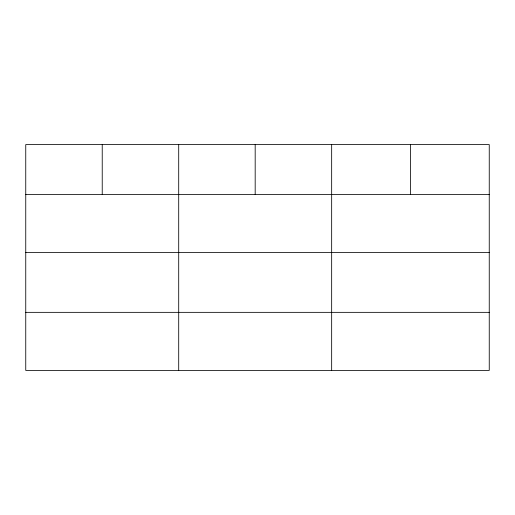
<?xml version="1.0" encoding="UTF-8"?>
<svg xmlns="http://www.w3.org/2000/svg" width="515" height="515" viewBox="0 0 515 515"><rect width="100%" height="100%" fill="white"/><g stroke="black" fill="none" stroke-linecap="round" stroke-linejoin="round"><path stroke-width="0.77" d="M489.25 252.537L489.25 144.599L25.75 144.599L25.75 370.401L489.25 370.401L489.25 252.537L25.75 252.537M25.75 194.49L489.25 194.49M25.75 312.348L489.25 312.348M410.455 144.599L410.455 194.49M331.66 144.599L331.66 370.401M255.183 144.599L255.183 194.49M178.705 144.599L178.705 370.401M102.228 144.599L102.228 194.49"/></g></svg>
